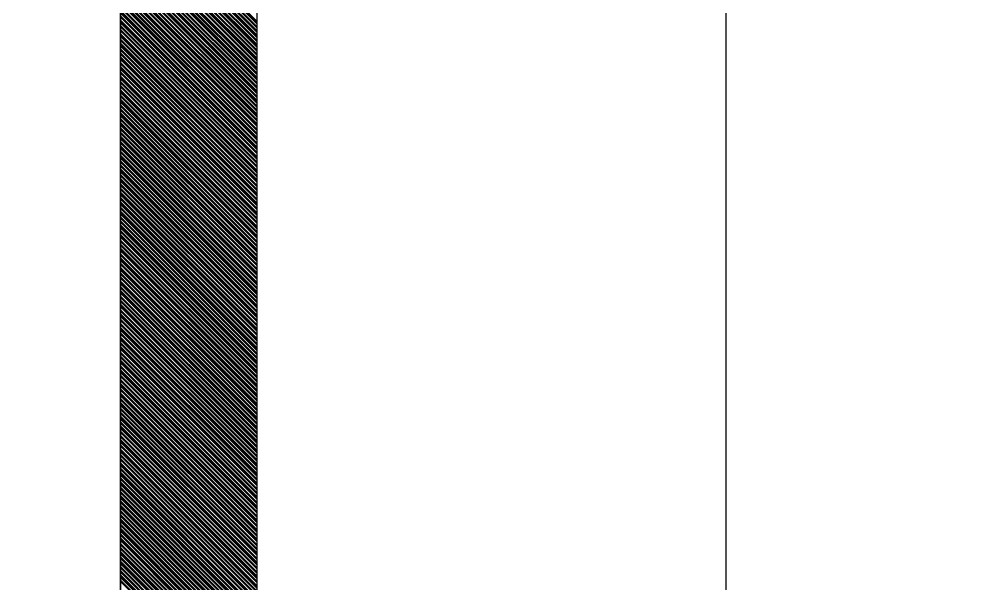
# Model space of a CAD drawing. Extents: x 729854 to 730444, y 4373781 to 4374808.
# Drawn here: x 730092.93 to 730100.01, y 4374733.58 to 4374737.71 of the extents above; entities that cross this region are included whole.
import ezdxf

# ---------------------------------------------------------------- set-up
doc = ezdxf.new("R2010")
doc.units = 0
doc.layers.get('0').update_dxf_attribs({"linetype": 'CONTINUOUS'})

msp = doc.modelspace()

# ---------------------------------------------------------------- linework, layer by layer
at = {"color": 0, "linetype": 'CONTINUOUS'}
for p, q in [((730093.67, 4374681.01), (730093.67, 4374781.01)), ((730093.67, 4374681.01), (730093.67, 4374781.01)), ((730094.67, 4374681.01), (730094.67, 4374781.01)), ((730094.67, 4374681.01), (730094.67, 4374781.01)), ((730094.67, 4374737.7), (730093.67, 4374738.7)), ((730094.67, 4374737.7), (730093.67, 4374738.7)), ((730094.67, 4374737.69), (730093.67, 4374738.69)), ((730094.67, 4374737.69), (730093.67, 4374738.69)), ((730094.67, 4374737.68), (730093.67, 4374738.68)), ((730094.67, 4374737.68), (730093.67, 4374738.68)), ((730094.67, 4374737.66), (730093.67, 4374738.66)), ((730094.67, 4374737.66), (730093.67, 4374738.66)), ((730094.67, 4374737.65), (730093.67, 4374738.65)), ((730094.67, 4374737.65), (730093.67, 4374738.65)), ((730094.67, 4374737.63), (730093.67, 4374738.63)), ((730094.67, 4374737.63), (730093.67, 4374738.63)), ((730094.67, 4374737.62), (730093.67, 4374738.62)), ((730094.67, 4374737.62), (730093.67, 4374738.62)), ((730094.67, 4374737.6), (730093.67, 4374738.6)), ((730094.67, 4374737.6), (730093.67, 4374738.6)), ((730094.67, 4374737.59), (730093.67, 4374738.59)), ((730094.67, 4374737.59), (730093.67, 4374738.59)), ((730094.67, 4374737.58), (730093.67, 4374738.58)), ((730094.67, 4374737.58), (730093.67, 4374738.58)), ((730094.67, 4374737.56), (730093.67, 4374738.56)), ((730094.67, 4374737.56), (730093.67, 4374738.56)), ((730094.67, 4374737.55), (730093.67, 4374738.55)), ((730094.67, 4374737.55), (730093.67, 4374738.55)), ((730094.67, 4374737.53), (730093.67, 4374738.53)), ((730094.67, 4374737.53), (730093.67, 4374738.53)), ((730094.67, 4374737.52), (730093.67, 4374738.52)), ((730094.67, 4374737.52), (730093.67, 4374738.52)), ((730094.67, 4374737.51), (730093.67, 4374738.51)), ((730094.67, 4374737.51), (730093.67, 4374738.51)), ((730094.67, 4374737.49), (730093.67, 4374738.49)), ((730094.67, 4374737.49), (730093.67, 4374738.49)), ((730094.67, 4374737.48), (730093.67, 4374738.48)), ((730094.67, 4374737.48), (730093.67, 4374738.48)), ((730094.67, 4374737.46), (730093.67, 4374738.46)), ((730094.67, 4374737.46), (730093.67, 4374738.46)), ((730094.67, 4374737.45), (730093.67, 4374738.45)), ((730094.67, 4374737.45), (730093.67, 4374738.45)), ((730094.67, 4374737.43), (730093.67, 4374738.43)), ((730094.67, 4374737.43), (730093.67, 4374738.43)), ((730094.67, 4374737.42), (730093.67, 4374738.42)), ((730094.67, 4374737.42), (730093.67, 4374738.42)), ((730094.67, 4374737.41), (730093.67, 4374738.41)), ((730094.67, 4374737.41), (730093.67, 4374738.41)), ((730094.67, 4374737.39), (730093.67, 4374738.39)), ((730094.67, 4374737.39), (730093.67, 4374738.39)), ((730094.67, 4374737.38), (730093.67, 4374738.38)), ((730094.67, 4374737.38), (730093.67, 4374738.38)), ((730094.67, 4374737.36), (730093.67, 4374738.36)), ((730094.67, 4374737.36), (730093.67, 4374738.36)), ((730094.67, 4374737.35), (730093.67, 4374738.35)), ((730094.67, 4374737.35), (730093.67, 4374738.35)), ((730094.67, 4374737.34), (730093.67, 4374738.34)), ((730094.67, 4374737.34), (730093.67, 4374738.34)), ((730094.67, 4374737.32), (730093.67, 4374738.32)), ((730094.67, 4374737.32), (730093.67, 4374738.32)), ((730094.67, 4374737.31), (730093.67, 4374738.31)), ((730094.67, 4374737.31), (730093.67, 4374738.31)), ((730094.67, 4374737.29), (730093.67, 4374738.29)), ((730094.67, 4374737.29), (730093.67, 4374738.29)), ((730094.67, 4374737.28), (730093.67, 4374738.28)), ((730094.67, 4374737.28), (730093.67, 4374738.28)), ((730094.67, 4374737.27), (730093.67, 4374738.27)), ((730094.67, 4374737.27), (730093.67, 4374738.27)), ((730094.67, 4374737.25), (730093.67, 4374738.25)), ((730094.67, 4374737.25), (730093.67, 4374738.25)), ((730094.67, 4374737.24), (730093.67, 4374738.24)), ((730094.67, 4374737.24), (730093.67, 4374738.24)), ((730094.67, 4374737.22), (730093.67, 4374738.22)), ((730094.67, 4374737.22), (730093.67, 4374738.22)), ((730094.67, 4374737.21), (730093.67, 4374738.21)), ((730094.67, 4374737.21), (730093.67, 4374738.21)), ((730094.67, 4374737.19), (730093.67, 4374738.19)), ((730094.67, 4374737.19), (730093.67, 4374738.19)), ((730094.67, 4374737.18), (730093.67, 4374738.18)), ((730094.67, 4374737.18), (730093.67, 4374738.18)), ((730094.67, 4374737.17), (730093.67, 4374738.17)), ((730094.67, 4374737.17), (730093.67, 4374738.17)), ((730094.67, 4374737.15), (730093.67, 4374738.15)), ((730094.67, 4374737.15), (730093.67, 4374738.15)), ((730094.67, 4374737.14), (730093.67, 4374738.14)), ((730094.67, 4374737.14), (730093.67, 4374738.14)), ((730094.67, 4374737.12), (730093.67, 4374738.12)), ((730094.67, 4374737.12), (730093.67, 4374738.12)), ((730094.67, 4374737.11), (730093.67, 4374738.11)), ((730094.67, 4374737.11), (730093.67, 4374738.11)), ((730094.67, 4374737.1), (730093.67, 4374738.1)), ((730094.67, 4374737.1), (730093.67, 4374738.1)), ((730094.67, 4374737.08), (730093.67, 4374738.08)), ((730094.67, 4374737.08), (730093.67, 4374738.08)), ((730094.67, 4374737.07), (730093.67, 4374738.07)), ((730094.67, 4374737.07), (730093.67, 4374738.07)), ((730094.67, 4374737.05), (730093.67, 4374738.05)), ((730094.67, 4374737.05), (730093.67, 4374738.05)), ((730094.67, 4374737.04), (730093.67, 4374738.04)), ((730094.67, 4374737.04), (730093.67, 4374738.04)), ((730094.67, 4374737.02), (730093.67, 4374738.02)), ((730094.67, 4374737.02), (730093.67, 4374738.02)), ((730094.67, 4374737.01), (730093.67, 4374738.01)), ((730094.67, 4374737.01), (730093.67, 4374738.01)), ((730094.67, 4374737), (730093.67, 4374738)), ((730094.67, 4374737), (730093.67, 4374738)), ((730094.67, 4374736.98), (730093.67, 4374737.98)), ((730094.67, 4374736.98), (730093.67, 4374737.98)), ((730094.67, 4374736.97), (730093.67, 4374737.97)), ((730094.67, 4374736.97), (730093.67, 4374737.97)), ((730094.67, 4374736.95), (730093.67, 4374737.95)), ((730094.67, 4374736.95), (730093.67, 4374737.95)), ((730094.67, 4374736.94), (730093.67, 4374737.94)), ((730094.67, 4374736.94), (730093.67, 4374737.94)), ((730094.67, 4374736.93), (730093.67, 4374737.93)), ((730094.67, 4374736.93), (730093.67, 4374737.93)), ((730094.67, 4374736.91), (730093.67, 4374737.91)), ((730094.67, 4374736.91), (730093.67, 4374737.91)), ((730094.67, 4374736.9), (730093.67, 4374737.9)), ((730094.67, 4374736.9), (730093.67, 4374737.9)), ((730094.67, 4374736.88), (730093.67, 4374737.88)), ((730094.67, 4374736.88), (730093.67, 4374737.88)), ((730094.67, 4374736.87), (730093.67, 4374737.87)), ((730094.67, 4374736.87), (730093.67, 4374737.87)), ((730094.67, 4374736.85), (730093.67, 4374737.85)), ((730094.67, 4374736.85), (730093.67, 4374737.85)), ((730094.67, 4374736.84), (730093.67, 4374737.84)), ((730094.67, 4374736.84), (730093.67, 4374737.84)), ((730094.67, 4374736.83), (730093.67, 4374737.83)), ((730094.67, 4374736.83), (730093.67, 4374737.83)), ((730094.67, 4374736.81), (730093.67, 4374737.81)), ((730094.67, 4374736.81), (730093.67, 4374737.81)), ((730094.67, 4374736.8), (730093.67, 4374737.8)), ((730094.67, 4374736.8), (730093.67, 4374737.8)), ((730094.67, 4374736.78), (730093.67, 4374737.78)), ((730094.67, 4374736.78), (730093.67, 4374737.78)), ((730094.67, 4374736.77), (730093.67, 4374737.77)), ((730094.67, 4374736.77), (730093.67, 4374737.77)), ((730094.67, 4374736.76), (730093.67, 4374737.76)), ((730094.67, 4374736.76), (730093.67, 4374737.76)), ((730094.67, 4374736.74), (730093.67, 4374737.74)), ((730094.67, 4374736.74), (730093.67, 4374737.74)), ((730094.67, 4374736.73), (730093.67, 4374737.73)), ((730094.67, 4374736.73), (730093.67, 4374737.73)), ((730094.67, 4374736.71), (730093.67, 4374737.71)), ((730094.67, 4374736.71), (730093.67, 4374737.71)), ((730094.67, 4374736.7), (730093.67, 4374737.7)), ((730094.67, 4374736.7), (730093.67, 4374737.7)), ((730094.67, 4374736.69), (730093.67, 4374737.69)), ((730094.67, 4374736.69), (730093.67, 4374737.69)), ((730094.67, 4374736.67), (730093.67, 4374737.67)), ((730094.67, 4374736.67), (730093.67, 4374737.67)), ((730094.67, 4374736.66), (730093.67, 4374737.66)), ((730094.67, 4374736.66), (730093.67, 4374737.66)), ((730094.67, 4374736.64), (730093.67, 4374737.64)), ((730094.67, 4374736.64), (730093.67, 4374737.64)), ((730094.67, 4374736.63), (730093.67, 4374737.63)), ((730094.67, 4374736.63), (730093.67, 4374737.63)), ((730094.67, 4374736.61), (730093.67, 4374737.61)), ((730094.67, 4374736.61), (730093.67, 4374737.61)), ((730094.67, 4374736.6), (730093.67, 4374737.6)), ((730094.67, 4374736.6), (730093.67, 4374737.6)), ((730094.67, 4374736.59), (730093.67, 4374737.59)), ((730094.67, 4374736.59), (730093.67, 4374737.59)), ((730094.67, 4374736.57), (730093.67, 4374737.57)), ((730094.67, 4374736.57), (730093.67, 4374737.57)), ((730094.67, 4374736.56), (730093.67, 4374737.56)), ((730094.67, 4374736.56), (730093.67, 4374737.56)), ((730094.67, 4374736.54), (730093.67, 4374737.54)), ((730094.67, 4374736.54), (730093.67, 4374737.54)), ((730094.67, 4374736.53), (730093.67, 4374737.53)), ((730094.67, 4374736.53), (730093.67, 4374737.53)), ((730094.67, 4374736.52), (730093.67, 4374737.52)), ((730094.67, 4374736.52), (730093.67, 4374737.52)), ((730094.67, 4374736.5), (730093.67, 4374737.5)), ((730094.67, 4374736.5), (730093.67, 4374737.5)), ((730094.67, 4374736.49), (730093.67, 4374737.49)), ((730094.67, 4374736.49), (730093.67, 4374737.49)), ((730094.67, 4374736.47), (730093.67, 4374737.47)), ((730094.67, 4374736.47), (730093.67, 4374737.47)), ((730094.67, 4374736.46), (730093.67, 4374737.46)), ((730094.67, 4374736.46), (730093.67, 4374737.46)), ((730094.67, 4374736.44), (730093.67, 4374737.44)), ((730094.67, 4374736.44), (730093.67, 4374737.44)), ((730094.67, 4374736.43), (730093.67, 4374737.43)), ((730094.67, 4374736.43), (730093.67, 4374737.43)), ((730094.67, 4374736.42), (730093.67, 4374737.42)), ((730094.67, 4374736.42), (730093.67, 4374737.42)), ((730094.67, 4374736.4), (730093.67, 4374737.4)), ((730094.67, 4374736.4), (730093.67, 4374737.4)), ((730094.67, 4374736.39), (730093.67, 4374737.39)), ((730094.67, 4374736.39), (730093.67, 4374737.39)), ((730094.67, 4374736.37), (730093.67, 4374737.37)), ((730094.67, 4374736.37), (730093.67, 4374737.37)), ((730094.67, 4374736.36), (730093.67, 4374737.36)), ((730094.67, 4374736.36), (730093.67, 4374737.36)), ((730094.67, 4374736.35), (730093.67, 4374737.35)), ((730094.67, 4374736.35), (730093.67, 4374737.35)), ((730094.67, 4374736.33), (730093.67, 4374737.33)), ((730094.67, 4374736.33), (730093.67, 4374737.33)), ((730094.67, 4374736.32), (730093.67, 4374737.32)), ((730094.67, 4374736.32), (730093.67, 4374737.32)), ((730094.67, 4374736.3), (730093.67, 4374737.3)), ((730094.67, 4374736.3), (730093.67, 4374737.3)), ((730094.67, 4374736.29), (730093.67, 4374737.29)), ((730094.67, 4374736.29), (730093.67, 4374737.29)), ((730094.67, 4374736.28), (730093.67, 4374737.28)), ((730094.67, 4374736.28), (730093.67, 4374737.28)), ((730094.67, 4374736.26), (730093.67, 4374737.26)), ((730094.67, 4374736.26), (730093.67, 4374737.26)), ((730094.67, 4374736.25), (730093.67, 4374737.25)), ((730094.67, 4374736.25), (730093.67, 4374737.25)), ((730094.67, 4374736.23), (730093.67, 4374737.23)), ((730094.67, 4374736.23), (730093.67, 4374737.23)), ((730094.67, 4374736.22), (730093.67, 4374737.22)), ((730094.67, 4374736.22), (730093.67, 4374737.22)), ((730094.67, 4374736.2), (730093.67, 4374737.2)), ((730094.67, 4374736.2), (730093.67, 4374737.2)), ((730094.67, 4374736.19), (730093.67, 4374737.19)), ((730094.67, 4374736.19), (730093.67, 4374737.19)), ((730094.67, 4374736.18), (730093.67, 4374737.18)), ((730094.67, 4374736.18), (730093.67, 4374737.18)), ((730094.67, 4374736.16), (730093.67, 4374737.16)), ((730094.67, 4374736.16), (730093.67, 4374737.16)), ((730094.67, 4374736.15), (730093.67, 4374737.15)), ((730094.67, 4374736.15), (730093.67, 4374737.15)), ((730094.67, 4374736.13), (730093.67, 4374737.13)), ((730094.67, 4374736.13), (730093.67, 4374737.13)), ((730094.67, 4374736.12), (730093.67, 4374737.12)), ((730094.67, 4374736.12), (730093.67, 4374737.12)), ((730094.67, 4374736.11), (730093.67, 4374737.11)), ((730094.67, 4374736.11), (730093.67, 4374737.11)), ((730094.67, 4374736.09), (730093.67, 4374737.09)), ((730094.67, 4374736.09), (730093.67, 4374737.09)), ((730094.67, 4374736.08), (730093.67, 4374737.08)), ((730094.67, 4374736.08), (730093.67, 4374737.08)), ((730094.67, 4374736.06), (730093.67, 4374737.06)), ((730094.67, 4374736.06), (730093.67, 4374737.06)), ((730094.67, 4374736.05), (730093.67, 4374737.05)), ((730094.67, 4374736.05), (730093.67, 4374737.05)), ((730094.67, 4374736.03), (730093.67, 4374737.03)), ((730094.67, 4374736.03), (730093.67, 4374737.03)), ((730094.67, 4374736.02), (730093.67, 4374737.02)), ((730094.67, 4374736.02), (730093.67, 4374737.02)), ((730094.67, 4374736.01), (730093.67, 4374737.01)), ((730094.67, 4374736.01), (730093.67, 4374737.01)), ((730094.67, 4374735.99), (730093.67, 4374736.99)), ((730094.67, 4374735.99), (730093.67, 4374736.99)), ((730094.67, 4374735.98), (730093.67, 4374736.98)), ((730094.67, 4374735.98), (730093.67, 4374736.98)), ((730094.67, 4374735.96), (730093.67, 4374736.96)), ((730094.67, 4374735.96), (730093.67, 4374736.96)), ((730094.67, 4374735.95), (730093.67, 4374736.95)), ((730094.67, 4374735.95), (730093.67, 4374736.95)), ((730094.67, 4374735.94), (730093.67, 4374736.94)), ((730094.67, 4374735.94), (730093.67, 4374736.94)), ((730094.67, 4374735.92), (730093.67, 4374736.92)), ((730094.67, 4374735.92), (730093.67, 4374736.92)), ((730094.67, 4374735.91), (730093.67, 4374736.91)), ((730094.67, 4374735.91), (730093.67, 4374736.91)), ((730094.67, 4374735.89), (730093.67, 4374736.89)), ((730094.67, 4374735.89), (730093.67, 4374736.89)), ((730094.67, 4374735.88), (730093.67, 4374736.88)), ((730094.67, 4374735.88), (730093.67, 4374736.88)), ((730094.67, 4374735.86), (730093.67, 4374736.86)), ((730094.67, 4374735.86), (730093.67, 4374736.86)), ((730094.67, 4374735.85), (730093.67, 4374736.85)), ((730094.67, 4374735.85), (730093.67, 4374736.85)), ((730094.67, 4374735.84), (730093.67, 4374736.84)), ((730094.67, 4374735.84), (730093.67, 4374736.84)), ((730094.67, 4374735.82), (730093.67, 4374736.82)), ((730094.67, 4374735.82), (730093.67, 4374736.82)), ((730094.67, 4374735.81), (730093.67, 4374736.81)), ((730094.67, 4374735.81), (730093.67, 4374736.81)), ((730094.67, 4374735.79), (730093.67, 4374736.79)), ((730094.67, 4374735.79), (730093.67, 4374736.79)), ((730094.67, 4374735.78), (730093.67, 4374736.78)), ((730094.67, 4374735.78), (730093.67, 4374736.78)), ((730094.67, 4374735.77), (730093.67, 4374736.77)), ((730094.67, 4374735.77), (730093.67, 4374736.77)), ((730094.67, 4374735.75), (730093.67, 4374736.75)), ((730094.67, 4374735.75), (730093.67, 4374736.75)), ((730094.67, 4374735.74), (730093.67, 4374736.74)), ((730094.67, 4374735.74), (730093.67, 4374736.74)), ((730094.67, 4374735.72), (730093.67, 4374736.72)), ((730094.67, 4374735.72), (730093.67, 4374736.72)), ((730094.67, 4374735.71), (730093.67, 4374736.71)), ((730094.67, 4374735.71), (730093.67, 4374736.71)), ((730094.67, 4374735.7), (730093.67, 4374736.7)), ((730094.67, 4374735.7), (730093.67, 4374736.7)), ((730094.67, 4374735.68), (730093.67, 4374736.68)), ((730094.67, 4374735.68), (730093.67, 4374736.68)), ((730094.67, 4374735.67), (730093.67, 4374736.67)), ((730094.67, 4374735.67), (730093.67, 4374736.67)), ((730094.67, 4374735.65), (730093.67, 4374736.65)), ((730094.67, 4374735.65), (730093.67, 4374736.65)), ((730094.67, 4374735.64), (730093.67, 4374736.64)), ((730094.67, 4374735.64), (730093.67, 4374736.64)), ((730094.67, 4374735.62), (730093.67, 4374736.62)), ((730094.67, 4374735.62), (730093.67, 4374736.62)), ((730094.67, 4374735.61), (730093.67, 4374736.61)), ((730094.67, 4374735.61), (730093.67, 4374736.61)), ((730094.67, 4374735.6), (730093.67, 4374736.6)), ((730094.67, 4374735.6), (730093.67, 4374736.6)), ((730094.67, 4374735.58), (730093.67, 4374736.58)), ((730094.67, 4374735.58), (730093.67, 4374736.58)), ((730094.67, 4374735.57), (730093.67, 4374736.57)), ((730094.67, 4374735.57), (730093.67, 4374736.57)), ((730094.67, 4374735.55), (730093.67, 4374736.55)), ((730094.67, 4374735.55), (730093.67, 4374736.55)), ((730094.67, 4374735.54), (730093.67, 4374736.54)), ((730094.67, 4374735.54), (730093.67, 4374736.54)), ((730094.67, 4374735.53), (730093.67, 4374736.53)), ((730094.67, 4374735.53), (730093.67, 4374736.53)), ((730094.67, 4374735.51), (730093.67, 4374736.51)), ((730094.67, 4374735.51), (730093.67, 4374736.51)), ((730094.67, 4374735.5), (730093.67, 4374736.5)), ((730094.67, 4374735.5), (730093.67, 4374736.5)), ((730094.67, 4374735.48), (730093.67, 4374736.48)), ((730094.67, 4374735.48), (730093.67, 4374736.48)), ((730094.67, 4374735.47), (730093.67, 4374736.47)), ((730094.67, 4374735.47), (730093.67, 4374736.47)), ((730094.67, 4374735.45), (730093.67, 4374736.45)), ((730094.67, 4374735.45), (730093.67, 4374736.45)), ((730094.67, 4374735.44), (730093.67, 4374736.44)), ((730094.67, 4374735.44), (730093.67, 4374736.44)), ((730094.67, 4374735.43), (730093.67, 4374736.43)), ((730094.67, 4374735.43), (730093.67, 4374736.43)), ((730094.67, 4374735.41), (730093.67, 4374736.41)), ((730094.67, 4374735.41), (730093.67, 4374736.41)), ((730094.67, 4374735.4), (730093.67, 4374736.4)), ((730094.67, 4374735.4), (730093.67, 4374736.4)), ((730094.67, 4374735.38), (730093.67, 4374736.38)), ((730094.67, 4374735.38), (730093.67, 4374736.38)), ((730094.67, 4374735.37), (730093.67, 4374736.37)), ((730094.67, 4374735.37), (730093.67, 4374736.37)), ((730094.67, 4374735.36), (730093.67, 4374736.36)), ((730094.67, 4374735.36), (730093.67, 4374736.36)), ((730094.67, 4374735.34), (730093.67, 4374736.34)), ((730094.67, 4374735.34), (730093.67, 4374736.34)), ((730094.67, 4374735.33), (730093.67, 4374736.33)), ((730094.67, 4374735.33), (730093.67, 4374736.33)), ((730094.67, 4374735.31), (730093.67, 4374736.31)), ((730094.67, 4374735.31), (730093.67, 4374736.31)), ((730094.67, 4374735.3), (730093.67, 4374736.3)), ((730094.67, 4374735.3), (730093.67, 4374736.3)), ((730094.67, 4374735.29), (730093.67, 4374736.29)), ((730094.67, 4374735.29), (730093.67, 4374736.29)), ((730094.67, 4374735.27), (730093.67, 4374736.27)), ((730094.67, 4374735.27), (730093.67, 4374736.27)), ((730094.67, 4374735.26), (730093.67, 4374736.26)), ((730094.67, 4374735.26), (730093.67, 4374736.26)), ((730094.67, 4374735.24), (730093.67, 4374736.24)), ((730094.67, 4374735.24), (730093.67, 4374736.24)), ((730094.67, 4374735.23), (730093.67, 4374736.23)), ((730094.67, 4374735.23), (730093.67, 4374736.23)), ((730094.67, 4374735.21), (730093.67, 4374736.21)), ((730094.67, 4374735.21), (730093.67, 4374736.21)), ((730094.67, 4374735.2), (730093.67, 4374736.2)), ((730094.67, 4374735.2), (730093.67, 4374736.2)), ((730094.67, 4374735.19), (730093.67, 4374736.19)), ((730094.67, 4374735.19), (730093.67, 4374736.19)), ((730094.67, 4374735.17), (730093.67, 4374736.17)), ((730094.67, 4374735.17), (730093.67, 4374736.17)), ((730094.67, 4374735.16), (730093.67, 4374736.16)), ((730094.67, 4374735.16), (730093.67, 4374736.16)), ((730094.67, 4374735.14), (730093.67, 4374736.14)), ((730094.67, 4374735.14), (730093.67, 4374736.14)), ((730094.67, 4374735.13), (730093.67, 4374736.13)), ((730094.67, 4374735.13), (730093.67, 4374736.13)), ((730094.67, 4374735.12), (730093.67, 4374736.12)), ((730094.67, 4374735.12), (730093.67, 4374736.12)), ((730094.67, 4374735.1), (730093.67, 4374736.1)), ((730094.67, 4374735.1), (730093.67, 4374736.1)), ((730094.67, 4374735.09), (730093.67, 4374736.09)), ((730094.67, 4374735.09), (730093.67, 4374736.09)), ((730094.67, 4374735.07), (730093.67, 4374736.07)), ((730094.67, 4374735.07), (730093.67, 4374736.07)), ((730094.67, 4374735.06), (730093.67, 4374736.06)), ((730094.67, 4374735.06), (730093.67, 4374736.06)), ((730094.67, 4374735.04), (730093.67, 4374736.04)), ((730094.67, 4374735.04), (730093.67, 4374736.04)), ((730094.67, 4374735.03), (730093.67, 4374736.03)), ((730094.67, 4374735.03), (730093.67, 4374736.03)), ((730094.67, 4374735.02), (730093.67, 4374736.02)), ((730094.67, 4374735.02), (730093.67, 4374736.02)), ((730094.67, 4374735), (730093.67, 4374736)), ((730094.67, 4374735), (730093.67, 4374736)), ((730094.67, 4374734.99), (730093.67, 4374735.99)), ((730094.67, 4374734.99), (730093.67, 4374735.99)), ((730094.67, 4374734.97), (730093.67, 4374735.97)), ((730094.67, 4374734.97), (730093.67, 4374735.97)), ((730094.67, 4374734.96), (730093.67, 4374735.96)), ((730094.67, 4374734.96), (730093.67, 4374735.96)), ((730094.67, 4374734.95), (730093.67, 4374735.95)), ((730094.67, 4374734.95), (730093.67, 4374735.95)), ((730094.67, 4374734.93), (730093.67, 4374735.93)), ((730094.67, 4374734.93), (730093.67, 4374735.93)), ((730094.67, 4374734.92), (730093.67, 4374735.92)), ((730094.67, 4374734.92), (730093.67, 4374735.92)), ((730094.67, 4374734.9), (730093.67, 4374735.9)), ((730094.67, 4374734.9), (730093.67, 4374735.9)), ((730094.67, 4374734.89), (730093.67, 4374735.89)), ((730094.67, 4374734.89), (730093.67, 4374735.89)), ((730094.67, 4374734.88), (730093.67, 4374735.88)), ((730094.67, 4374734.88), (730093.67, 4374735.88)), ((730094.67, 4374734.86), (730093.67, 4374735.86)), ((730094.67, 4374734.86), (730093.67, 4374735.86)), ((730094.67, 4374734.85), (730093.67, 4374735.85)), ((730094.67, 4374734.85), (730093.67, 4374735.85)), ((730094.67, 4374734.83), (730093.67, 4374735.83)), ((730094.67, 4374734.83), (730093.67, 4374735.83)), ((730094.67, 4374734.82), (730093.67, 4374735.82)), ((730094.67, 4374734.82), (730093.67, 4374735.82)), ((730094.67, 4374734.8), (730093.67, 4374735.8)), ((730094.67, 4374734.8), (730093.67, 4374735.8)), ((730094.67, 4374734.79), (730093.67, 4374735.79)), ((730094.67, 4374734.79), (730093.67, 4374735.79)), ((730094.67, 4374734.78), (730093.67, 4374735.78)), ((730094.67, 4374734.78), (730093.67, 4374735.78)), ((730094.67, 4374734.76), (730093.67, 4374735.76)), ((730094.67, 4374734.76), (730093.67, 4374735.76)), ((730094.67, 4374734.75), (730093.67, 4374735.75)), ((730094.67, 4374734.75), (730093.67, 4374735.75)), ((730094.67, 4374734.73), (730093.67, 4374735.73)), ((730094.67, 4374734.73), (730093.67, 4374735.73)), ((730094.67, 4374734.72), (730093.67, 4374735.72)), ((730094.67, 4374734.72), (730093.67, 4374735.72)), ((730094.67, 4374734.71), (730093.67, 4374735.71)), ((730094.67, 4374734.71), (730093.67, 4374735.71)), ((730094.67, 4374734.69), (730093.67, 4374735.69)), ((730094.67, 4374734.69), (730093.67, 4374735.69)), ((730094.67, 4374734.68), (730093.67, 4374735.68)), ((730094.67, 4374734.68), (730093.67, 4374735.68)), ((730094.67, 4374734.66), (730093.67, 4374735.66)), ((730094.67, 4374734.66), (730093.67, 4374735.66)), ((730094.67, 4374734.65), (730093.67, 4374735.65)), ((730094.67, 4374734.65), (730093.67, 4374735.65)), ((730094.67, 4374734.63), (730093.67, 4374735.63)), ((730094.67, 4374734.63), (730093.67, 4374735.63)), ((730094.67, 4374734.62), (730093.67, 4374735.62)), ((730094.67, 4374734.62), (730093.67, 4374735.62)), ((730094.67, 4374734.61), (730093.67, 4374735.61)), ((730094.67, 4374734.61), (730093.67, 4374735.61)), ((730094.67, 4374734.59), (730093.67, 4374735.59)), ((730094.67, 4374734.59), (730093.67, 4374735.59)), ((730094.67, 4374734.58), (730093.67, 4374735.58)), ((730094.67, 4374734.58), (730093.67, 4374735.58)), ((730094.67, 4374734.56), (730093.67, 4374735.56)), ((730094.67, 4374734.56), (730093.67, 4374735.56)), ((730094.67, 4374734.55), (730093.67, 4374735.55)), ((730094.67, 4374734.55), (730093.67, 4374735.55)), ((730094.67, 4374734.54), (730093.67, 4374735.54)), ((730094.67, 4374734.54), (730093.67, 4374735.54)), ((730094.67, 4374734.52), (730093.67, 4374735.52)), ((730094.67, 4374734.52), (730093.67, 4374735.52)), ((730094.67, 4374734.51), (730093.67, 4374735.51)), ((730094.67, 4374734.51), (730093.67, 4374735.51)), ((730094.67, 4374734.49), (730093.67, 4374735.49)), ((730094.67, 4374734.49), (730093.67, 4374735.49)), ((730094.67, 4374734.48), (730093.67, 4374735.48)), ((730094.67, 4374734.48), (730093.67, 4374735.48)), ((730094.67, 4374734.46), (730093.67, 4374735.46)), ((730094.67, 4374734.46), (730093.67, 4374735.46)), ((730094.67, 4374734.45), (730093.67, 4374735.45)), ((730094.67, 4374734.45), (730093.67, 4374735.45)), ((730094.67, 4374734.44), (730093.67, 4374735.44)), ((730094.67, 4374734.44), (730093.67, 4374735.44)), ((730094.67, 4374734.42), (730093.67, 4374735.42)), ((730094.67, 4374734.42), (730093.67, 4374735.42)), ((730094.67, 4374734.41), (730093.67, 4374735.41)), ((730094.67, 4374734.41), (730093.67, 4374735.41)), ((730094.67, 4374734.39), (730093.67, 4374735.39)), ((730094.67, 4374734.39), (730093.67, 4374735.39)), ((730094.67, 4374734.38), (730093.67, 4374735.38)), ((730094.67, 4374734.38), (730093.67, 4374735.38)), ((730094.67, 4374734.37), (730093.67, 4374735.37)), ((730094.67, 4374734.37), (730093.67, 4374735.37)), ((730094.67, 4374734.35), (730093.67, 4374735.35)), ((730094.67, 4374734.35), (730093.67, 4374735.35)), ((730094.67, 4374734.34), (730093.67, 4374735.34)), ((730094.67, 4374734.34), (730093.67, 4374735.34)), ((730094.67, 4374734.32), (730093.67, 4374735.32)), ((730094.67, 4374734.32), (730093.67, 4374735.32)), ((730094.67, 4374734.31), (730093.67, 4374735.31)), ((730094.67, 4374734.31), (730093.67, 4374735.31)), ((730094.67, 4374734.3), (730093.67, 4374735.3)), ((730094.67, 4374734.3), (730093.67, 4374735.3)), ((730094.67, 4374734.28), (730093.67, 4374735.28)), ((730094.67, 4374734.28), (730093.67, 4374735.28)), ((730094.67, 4374734.27), (730093.67, 4374735.27)), ((730094.67, 4374734.27), (730093.67, 4374735.27)), ((730094.67, 4374734.25), (730093.67, 4374735.25)), ((730094.67, 4374734.25), (730093.67, 4374735.25)), ((730094.67, 4374734.24), (730093.67, 4374735.24)), ((730094.67, 4374734.24), (730093.67, 4374735.24)), ((730094.67, 4374734.22), (730093.67, 4374735.22)), ((730094.67, 4374734.22), (730093.67, 4374735.22)), ((730094.67, 4374734.21), (730093.67, 4374735.21)), ((730094.67, 4374734.21), (730093.67, 4374735.21)), ((730094.67, 4374734.2), (730093.67, 4374735.2)), ((730094.67, 4374734.2), (730093.67, 4374735.2)), ((730094.67, 4374734.18), (730093.67, 4374735.18)), ((730094.67, 4374734.18), (730093.67, 4374735.18)), ((730094.67, 4374734.17), (730093.67, 4374735.17)), ((730094.67, 4374734.17), (730093.67, 4374735.17)), ((730094.67, 4374734.15), (730093.67, 4374735.15)), ((730094.67, 4374734.15), (730093.67, 4374735.15)), ((730094.67, 4374734.14), (730093.67, 4374735.14)), ((730094.67, 4374734.14), (730093.67, 4374735.14)), ((730094.67, 4374734.13), (730093.67, 4374735.13)), ((730094.67, 4374734.13), (730093.67, 4374735.13)), ((730094.67, 4374734.11), (730093.67, 4374735.11)), ((730094.67, 4374734.11), (730093.67, 4374735.11)), ((730094.67, 4374734.1), (730093.67, 4374735.1)), ((730094.67, 4374734.1), (730093.67, 4374735.1)), ((730094.67, 4374734.08), (730093.67, 4374735.08)), ((730094.67, 4374734.08), (730093.67, 4374735.08)), ((730094.67, 4374734.07), (730093.67, 4374735.07)), ((730094.67, 4374734.07), (730093.67, 4374735.07)), ((730094.67, 4374734.05), (730093.67, 4374735.05)), ((730094.67, 4374734.05), (730093.67, 4374735.05)), ((730094.67, 4374734.04), (730093.67, 4374735.04)), ((730094.67, 4374734.04), (730093.67, 4374735.04)), ((730094.67, 4374734.03), (730093.67, 4374735.03)), ((730094.67, 4374734.03), (730093.67, 4374735.03)), ((730094.67, 4374734.01), (730093.67, 4374735.01)), ((730094.67, 4374734.01), (730093.67, 4374735.01)), ((730094.67, 4374734), (730093.67, 4374735)), ((730094.67, 4374734), (730093.67, 4374735)), ((730094.67, 4374733.98), (730093.67, 4374734.98)), ((730094.67, 4374733.98), (730093.67, 4374734.98)), ((730094.67, 4374733.97), (730093.67, 4374734.97)), ((730094.67, 4374733.97), (730093.67, 4374734.97)), ((730094.67, 4374733.96), (730093.67, 4374734.96)), ((730094.67, 4374733.96), (730093.67, 4374734.96)), ((730094.67, 4374733.94), (730093.67, 4374734.94)), ((730094.67, 4374733.94), (730093.67, 4374734.94)), ((730094.67, 4374733.93), (730093.67, 4374734.93)), ((730094.67, 4374733.93), (730093.67, 4374734.93)), ((730094.67, 4374733.91), (730093.67, 4374734.91)), ((730094.67, 4374733.91), (730093.67, 4374734.91)), ((730094.67, 4374733.9), (730093.67, 4374734.9)), ((730094.67, 4374733.9), (730093.67, 4374734.9)), ((730094.67, 4374733.89), (730093.67, 4374734.89)), ((730094.67, 4374733.89), (730093.67, 4374734.89)), ((730094.67, 4374733.87), (730093.67, 4374734.87)), ((730094.67, 4374733.87), (730093.67, 4374734.87)), ((730094.67, 4374733.86), (730093.67, 4374734.86)), ((730094.67, 4374733.86), (730093.67, 4374734.86)), ((730094.67, 4374733.84), (730093.67, 4374734.84)), ((730094.67, 4374733.84), (730093.67, 4374734.84)), ((730094.67, 4374733.83), (730093.67, 4374734.83)), ((730094.67, 4374733.83), (730093.67, 4374734.83)), ((730094.67, 4374733.81), (730093.67, 4374734.81)), ((730094.67, 4374733.81), (730093.67, 4374734.81)), ((730094.67, 4374733.8), (730093.67, 4374734.8)), ((730094.67, 4374733.8), (730093.67, 4374734.8)), ((730094.67, 4374733.79), (730093.67, 4374734.79)), ((730094.67, 4374733.79), (730093.67, 4374734.79)), ((730094.67, 4374733.77), (730093.67, 4374734.77)), ((730094.67, 4374733.77), (730093.67, 4374734.77)), ((730094.67, 4374733.76), (730093.67, 4374734.76)), ((730094.67, 4374733.76), (730093.67, 4374734.76)), ((730094.67, 4374733.74), (730093.67, 4374734.74)), ((730094.67, 4374733.74), (730093.67, 4374734.74)), ((730094.67, 4374733.73), (730093.67, 4374734.73)), ((730094.67, 4374733.73), (730093.67, 4374734.73)), ((730094.67, 4374733.72), (730093.67, 4374734.72)), ((730094.67, 4374733.72), (730093.67, 4374734.72)), ((730094.67, 4374733.7), (730093.67, 4374734.7)), ((730094.67, 4374733.7), (730093.67, 4374734.7)), ((730094.67, 4374733.69), (730093.67, 4374734.69)), ((730094.67, 4374733.69), (730093.67, 4374734.69)), ((730094.67, 4374733.67), (730093.67, 4374734.67)), ((730094.67, 4374733.67), (730093.67, 4374734.67)), ((730094.67, 4374733.66), (730093.67, 4374734.66)), ((730094.67, 4374733.66), (730093.67, 4374734.66)), ((730094.67, 4374733.64), (730093.67, 4374734.64)), ((730094.67, 4374733.64), (730093.67, 4374734.64)), ((730094.67, 4374733.63), (730093.67, 4374734.63)), ((730094.67, 4374733.63), (730093.67, 4374734.63)), ((730094.67, 4374733.62), (730093.67, 4374734.62)), ((730094.67, 4374733.62), (730093.67, 4374734.62)), ((730094.67, 4374733.6), (730093.67, 4374734.6)), ((730094.67, 4374733.6), (730093.67, 4374734.6)), ((730094.67, 4374733.59), (730093.67, 4374734.59)), ((730094.67, 4374733.59), (730093.67, 4374734.59)), ((730094.67, 4374733.57), (730093.67, 4374734.57)), ((730094.67, 4374733.57), (730093.67, 4374734.57)), ((730094.67, 4374733.56), (730093.67, 4374734.56)), ((730094.67, 4374733.56), (730093.67, 4374734.56)), ((730094.67, 4374733.55), (730093.67, 4374734.55)), ((730094.67, 4374733.55), (730093.67, 4374734.55)), ((730094.67, 4374733.53), (730093.67, 4374734.53)), ((730094.67, 4374733.53), (730093.67, 4374734.53)), ((730094.67, 4374733.52), (730093.67, 4374734.52)), ((730094.67, 4374733.52), (730093.67, 4374734.52)), ((730094.67, 4374733.5), (730093.67, 4374734.5)), ((730094.67, 4374733.5), (730093.67, 4374734.5)), ((730094.67, 4374733.49), (730093.67, 4374734.49)), ((730094.67, 4374733.49), (730093.67, 4374734.49)), ((730094.67, 4374733.47), (730093.67, 4374734.47)), ((730094.67, 4374733.47), (730093.67, 4374734.47)), ((730094.67, 4374733.46), (730093.67, 4374734.46)), ((730094.67, 4374733.46), (730093.67, 4374734.46)), ((730094.67, 4374733.45), (730093.67, 4374734.45)), ((730094.67, 4374733.45), (730093.67, 4374734.45)), ((730094.67, 4374733.43), (730093.67, 4374734.43)), ((730094.67, 4374733.43), (730093.67, 4374734.43)), ((730094.67, 4374733.42), (730093.67, 4374734.42)), ((730094.67, 4374733.42), (730093.67, 4374734.42)), ((730094.67, 4374733.4), (730093.67, 4374734.4)), ((730094.67, 4374733.4), (730093.67, 4374734.4)), ((730094.67, 4374733.39), (730093.67, 4374734.39)), ((730094.67, 4374733.39), (730093.67, 4374734.39)), ((730094.67, 4374733.38), (730093.67, 4374734.38)), ((730094.67, 4374733.38), (730093.67, 4374734.38)), ((730094.67, 4374733.36), (730093.67, 4374734.36)), ((730094.67, 4374733.36), (730093.67, 4374734.36)), ((730094.67, 4374733.35), (730093.67, 4374734.35)), ((730094.67, 4374733.35), (730093.67, 4374734.35)), ((730094.67, 4374733.33), (730093.67, 4374734.33)), ((730094.67, 4374733.33), (730093.67, 4374734.33)), ((730094.67, 4374733.32), (730093.67, 4374734.32)), ((730094.67, 4374733.32), (730093.67, 4374734.32)), ((730094.67, 4374733.31), (730093.67, 4374734.31)), ((730094.67, 4374733.31), (730093.67, 4374734.31)), ((730094.67, 4374733.29), (730093.67, 4374734.29)), ((730094.67, 4374733.29), (730093.67, 4374734.29)), ((730094.67, 4374733.28), (730093.67, 4374734.28)), ((730094.67, 4374733.28), (730093.67, 4374734.28)), ((730094.67, 4374733.26), (730093.67, 4374734.26)), ((730094.67, 4374733.26), (730093.67, 4374734.26)), ((730094.67, 4374733.25), (730093.67, 4374734.25)), ((730094.67, 4374733.25), (730093.67, 4374734.25)), ((730094.67, 4374733.23), (730093.67, 4374734.23)), ((730094.67, 4374733.23), (730093.67, 4374734.23)), ((730094.67, 4374733.22), (730093.67, 4374734.22)), ((730094.67, 4374733.22), (730093.67, 4374734.22)), ((730094.67, 4374733.21), (730093.67, 4374734.21)), ((730094.67, 4374733.21), (730093.67, 4374734.21)), ((730094.67, 4374733.19), (730093.67, 4374734.19)), ((730094.67, 4374733.19), (730093.67, 4374734.19)), ((730094.67, 4374733.18), (730093.67, 4374734.18)), ((730094.67, 4374733.18), (730093.67, 4374734.18)), ((730094.67, 4374733.16), (730093.67, 4374734.16)), ((730094.67, 4374733.16), (730093.67, 4374734.16)), ((730094.67, 4374733.15), (730093.67, 4374734.15)), ((730094.67, 4374733.15), (730093.67, 4374734.15)), ((730094.67, 4374733.14), (730093.67, 4374734.14)), ((730094.67, 4374733.14), (730093.67, 4374734.14)), ((730094.67, 4374733.12), (730093.67, 4374734.12)), ((730094.67, 4374733.12), (730093.67, 4374734.12)), ((730094.67, 4374733.11), (730093.67, 4374734.11)), ((730094.67, 4374733.11), (730093.67, 4374734.11)), ((730094.67, 4374733.09), (730093.67, 4374734.09)), ((730094.67, 4374733.09), (730093.67, 4374734.09)), ((730094.67, 4374733.08), (730093.67, 4374734.08)), ((730094.67, 4374733.08), (730093.67, 4374734.08)), ((730094.67, 4374733.06), (730093.67, 4374734.06)), ((730094.67, 4374733.06), (730093.67, 4374734.06)), ((730094.67, 4374733.05), (730093.67, 4374734.05)), ((730094.67, 4374733.05), (730093.67, 4374734.05)), ((730094.67, 4374733.04), (730093.67, 4374734.04)), ((730094.67, 4374733.04), (730093.67, 4374734.04)), ((730094.67, 4374733.02), (730093.67, 4374734.02)), ((730094.67, 4374733.02), (730093.67, 4374734.02)), ((730094.67, 4374733.01), (730093.67, 4374734.01)), ((730094.67, 4374733.01), (730093.67, 4374734.01)), ((730094.67, 4374732.99), (730093.67, 4374733.99)), ((730094.67, 4374732.99), (730093.67, 4374733.99)), ((730094.67, 4374732.98), (730093.67, 4374733.98)), ((730094.67, 4374732.98), (730093.67, 4374733.98)), ((730094.67, 4374732.97), (730093.67, 4374733.97)), ((730094.67, 4374732.97), (730093.67, 4374733.97)), ((730094.67, 4374732.95), (730093.67, 4374733.95)), ((730094.67, 4374732.95), (730093.67, 4374733.95)), ((730094.67, 4374732.94), (730093.67, 4374733.94)), ((730094.67, 4374732.94), (730093.67, 4374733.94)), ((730094.67, 4374732.92), (730093.67, 4374733.92)), ((730094.67, 4374732.92), (730093.67, 4374733.92)), ((730094.67, 4374732.91), (730093.67, 4374733.91)), ((730094.67, 4374732.91), (730093.67, 4374733.91)), ((730094.67, 4374732.9), (730093.67, 4374733.9)), ((730094.67, 4374732.9), (730093.67, 4374733.9)), ((730094.67, 4374732.88), (730093.67, 4374733.88)), ((730094.67, 4374732.88), (730093.67, 4374733.88)), ((730094.67, 4374732.87), (730093.67, 4374733.87)), ((730094.67, 4374732.87), (730093.67, 4374733.87)), ((730094.67, 4374732.85), (730093.67, 4374733.85)), ((730094.67, 4374732.85), (730093.67, 4374733.85)), ((730094.67, 4374732.84), (730093.67, 4374733.84)), ((730094.67, 4374732.84), (730093.67, 4374733.84)), ((730094.67, 4374732.82), (730093.67, 4374733.82)), ((730094.67, 4374732.82), (730093.67, 4374733.82)), ((730094.67, 4374732.81), (730093.67, 4374733.81)), ((730094.67, 4374732.81), (730093.67, 4374733.81)), ((730094.67, 4374732.8), (730093.67, 4374733.8)), ((730094.67, 4374732.8), (730093.67, 4374733.8)), ((730094.67, 4374732.78), (730093.67, 4374733.78)), ((730094.67, 4374732.78), (730093.67, 4374733.78)), ((730094.67, 4374732.77), (730093.67, 4374733.77)), ((730094.67, 4374732.77), (730093.67, 4374733.77)), ((730094.67, 4374732.75), (730093.67, 4374733.75)), ((730094.67, 4374732.75), (730093.67, 4374733.75)), ((730094.67, 4374732.74), (730093.67, 4374733.74)), ((730094.67, 4374732.74), (730093.67, 4374733.74)), ((730094.67, 4374732.73), (730093.67, 4374733.73)), ((730094.67, 4374732.73), (730093.67, 4374733.73)), ((730094.67, 4374732.71), (730093.67, 4374733.71)), ((730094.67, 4374732.71), (730093.67, 4374733.71)), ((730094.67, 4374732.7), (730093.67, 4374733.7)), ((730094.67, 4374732.7), (730093.67, 4374733.7)), ((730094.67, 4374732.68), (730093.67, 4374733.68)), ((730094.67, 4374732.68), (730093.67, 4374733.68)), ((730094.67, 4374732.67), (730093.67, 4374733.67)), ((730094.67, 4374732.67), (730093.67, 4374733.67)), ((730094.67, 4374732.65), (730093.67, 4374733.65)), ((730094.67, 4374732.65), (730093.67, 4374733.65)), ((730094.67, 4374732.64), (730093.67, 4374733.64)), ((730094.67, 4374732.64), (730093.67, 4374733.64)), ((730094.67, 4374732.63), (730093.67, 4374733.63)), ((730094.67, 4374732.63), (730093.67, 4374733.63)), ((730094.67, 4374732.61), (730093.67, 4374733.61)), ((730094.67, 4374732.61), (730093.67, 4374733.61)), ((730094.67, 4374732.6), (730093.67, 4374733.6)), ((730094.67, 4374732.6), (730093.67, 4374733.6))]:
    msp.add_line(p, q, dxfattribs=at)
msp.add_lwpolyline([(730094.67, 4374731.01), (730094.67, 4374741.01), (730093.67, 4374741.01), (730093.67, 4374731.01)], close=True, dxfattribs=at)
msp.add_lwpolyline([(730094.67, 4374731.01), (730094.67, 4374741.01), (730093.67, 4374741.01), (730093.67, 4374731.01)], close=True, dxfattribs=at)

# ---------------------------------------------------------------- meshes
mesh = msp.add_polyface(dxfattribs=at)
corners = [(730162.5, 4373781), (729854.5, 4374807.5), (730444, 4373781), (730444, 4374807.5), (729854.5, 4373781)]
mesh.append_faces([[corners[k] for k in face] for face in [(0, 1, 4), (1, 0, 2, 3)]], dxfattribs={"vtx0": -1, "color": 0})
mesh = msp.add_polyface(dxfattribs=at)
corners = [(730145.58, 4374621), (730145.58, 4374801.5), (729864.5, 4374801.5), (729864.5, 4374621)]
mesh.append_faces([[corners[k] for k in face] for face in [(0, 1, 2, 3)]], dxfattribs={"color": 0})
mesh = msp.add_polyface(dxfattribs=at)
corners = [(730098.1, 4374628.19), (730098.1, 4374794.66), (730088.23, 4374794.66), (730088.23, 4374628.19)]
mesh.append_faces([[corners[k] for k in face] for face in [(0, 1, 2, 3)]], dxfattribs={"color": 0})

doc.saveas('drawing.dxf')
